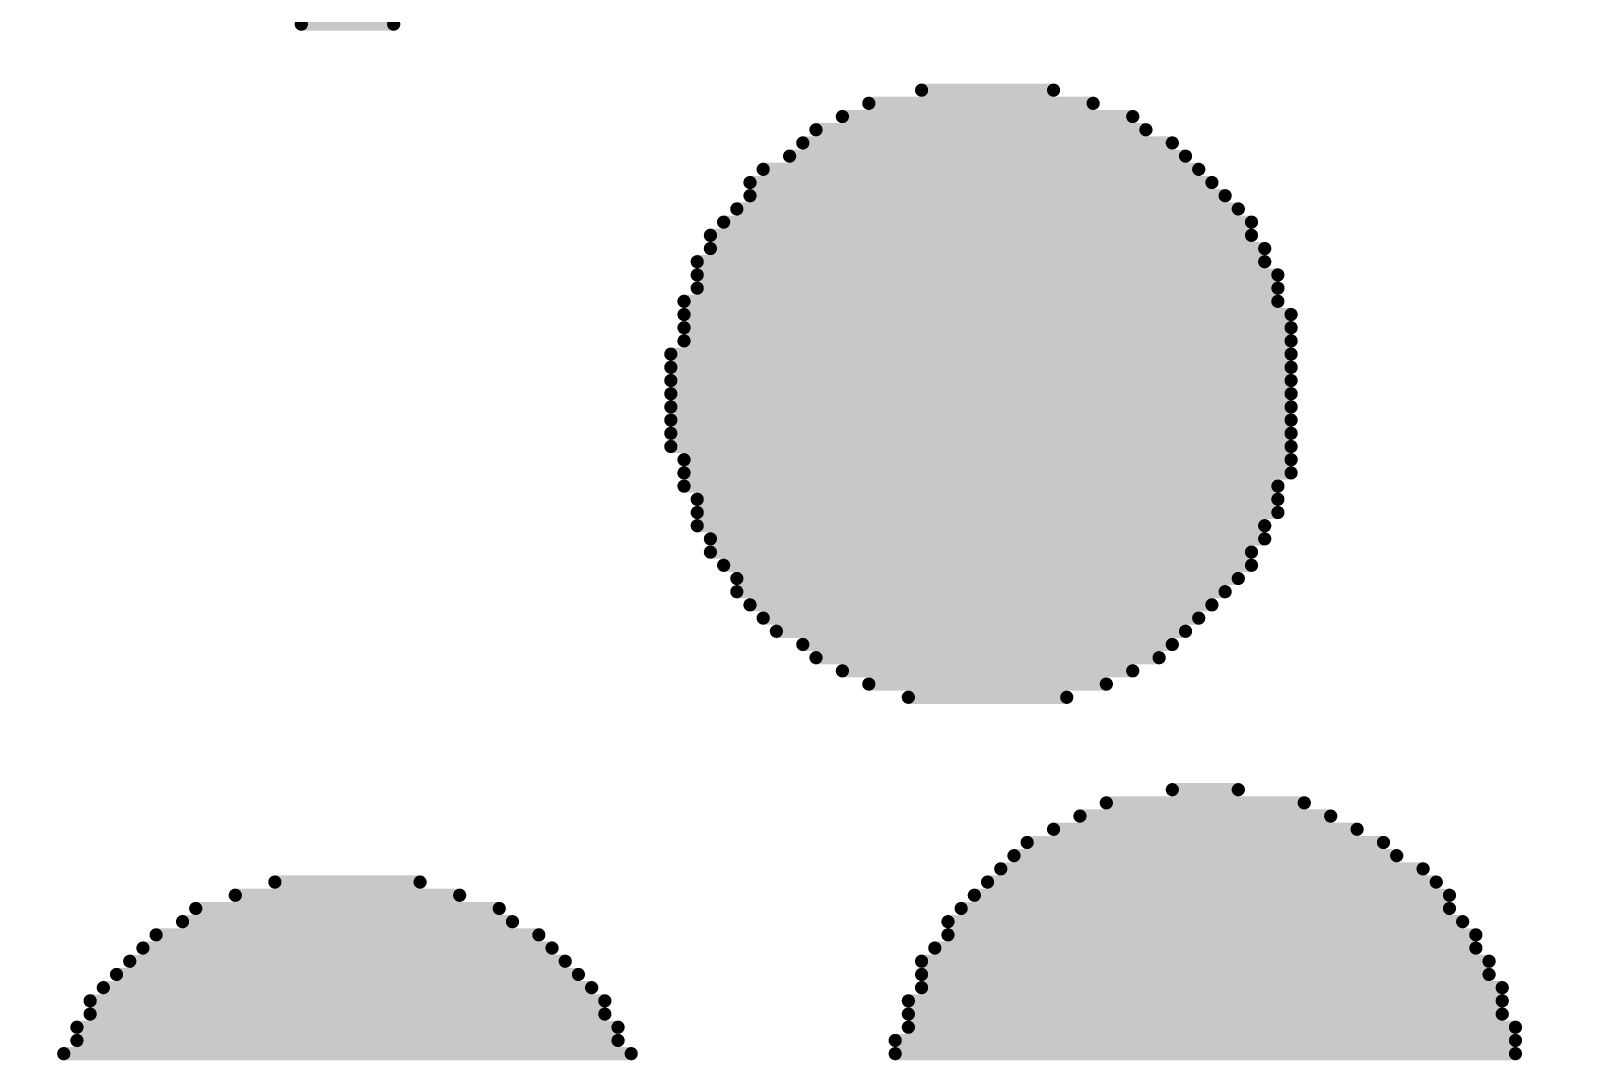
# Model space of a CAD drawing. Header units: inches. Extents: x 0 to 5455, y -5 to 5444.
# Drawn here: x 18.34 to 19.08, y 29.94 to 30.436 of the extents above; entities that cross this region are included whole.
import ezdxf

# ---------------------------------------------------------------- set-up
doc = ezdxf.new("R2010")
doc.units = ezdxf.units.IN
doc.layers.add('Bottom Overlay', color=54, linetype='Continuous')
doc.layers.add('PCBD Notes', color=76, linetype='Continuous')

# ---------------------------------------------------------------- blocks, each defined once
blk = doc.blocks.new('FIDUCIAL_IPC_7351A_31')
at = {"layer": 'PCBD Notes'}
blk.add_lwpolyline([(5, 0, 0.254, 0.254, 1), (-5, 0, 0.254, 0.254, 1)], format="xyseb", close=True, dxfattribs=at)
blk = doc.blocks.new('5394DE47_A0E8_4329_8464_7791B7C19310_33')
at = {"layer": 'Bottom Overlay'}
for points in [[(3.08765, -0.98765, 0.00635, 0.00635, 0), (2.7892, -0.98765, 0.00635, 0.00635, 0)], [(3.08765, -0.994, 0.00635, 0.00635, 0), (2.7892, -0.994, 0.00635, 0.00635, 0)], [(3.4877, -0.98765, 0.00635, 0.00635, 0), (3.21465, -0.98765, 0.00635, 0.00635, 0)], [(3.48135, -0.994, 0.00635, 0.00635, 0), (3.221, -0.994, 0.00635, 0.00635, 0)], [(3.0813, -1.00035, 0.00635, 0.00635, 0), (2.7892, -1.00035, 0.00635, 0.00635, 0)], [(3.48135, -1.00035, 0.00635, 0.00635, 0), (3.221, -1.00035, 0.00635, 0.00635, 0)], [(3.0813, -1.0067, 0.00635, 0.00635, 0), (2.79555, -1.0067, 0.00635, 0.00635, 0)], [(3.475, -1.0067, 0.00635, 0.00635, 0), (3.22735, -1.0067, 0.00635, 0.00635, 0)], [(3.0813, -1.01305, 0.00635, 0.00635, 0), (2.79555, -1.01305, 0.00635, 0.00635, 0)], [(3.475, -1.01305, 0.00635, 0.00635, 0), (3.22735, -1.01305, 0.00635, 0.00635, 0)], [(3.07495, -1.0194, 0.00635, 0.00635, 0), (2.79555, -1.0194, 0.00635, 0.00635, 0)], [(3.46865, -1.0194, 0.00635, 0.00635, 0), (3.2337, -1.0194, 0.00635, 0.00635, 0)], [(3.07495, -1.02575, 0.00635, 0.00635, 0), (2.8019, -1.02575, 0.00635, 0.00635, 0)], [(3.4623, -1.02575, 0.00635, 0.00635, 0), (3.24005, -1.02575, 0.00635, 0.00635, 0)], [(3.07495, -1.0321, 0.00635, 0.00635, 0), (2.8019, -1.0321, 0.00635, 0.00635, 0)], [(3.0686, -1.03845, 0.00635, 0.00635, 0), (2.80825, -1.03845, 0.00635, 0.00635, 0)], [(3.45595, -1.0321, 0.00635, 0.00635, 0), (3.2464, -1.0321, 0.00635, 0.00635, 0)], [(3.4496, -1.03845, 0.00635, 0.00635, 0), (3.25275, -1.03845, 0.00635, 0.00635, 0)], [(3.06225, -1.0448, 0.00635, 0.00635, 0), (2.80825, -1.0448, 0.00635, 0.00635, 0)], [(3.44325, -1.0448, 0.00635, 0.00635, 0), (3.2591, -1.0448, 0.00635, 0.00635, 0)], [(3.06225, -1.05115, 0.00635, 0.00635, 0), (2.8146, -1.05115, 0.00635, 0.00635, 0)], [(3.43055, -1.05115, 0.00635, 0.00635, 0), (3.2718, -1.05115, 0.00635, 0.00635, 0)], [(3.0559, -1.0575, 0.00635, 0.00635, 0), (2.82095, -1.0575, 0.00635, 0.00635, 0)], [(3.4242, -1.0575, 0.00635, 0.00635, 0), (3.27815, -1.0575, 0.00635, 0.00635, 0)], [(3.04955, -1.06385, 0.00635, 0.00635, 0), (2.82095, -1.06385, 0.00635, 0.00635, 0)], [(3.40515, -1.06385, 0.00635, 0.00635, 0), (3.2972, -1.06385, 0.00635, 0.00635, 0)], [(3.0432, -1.0702, 0.00635, 0.00635, 0), (2.8273, -1.0702, 0.00635, 0.00635, 0)], [(3.3861, -1.0702, 0.00635, 0.00635, 0), (3.31625, -1.0702, 0.00635, 0.00635, 0)], [(3.03685, -1.07655, 0.00635, 0.00635, 0), (2.83365, -1.07655, 0.00635, 0.00635, 0)], [(3.0305, -1.0829, 0.00635, 0.00635, 0), (2.84635, -1.0829, 0.00635, 0.00635, 0)], [(3.02415, -1.08925, 0.00635, 0.00635, 0), (2.8527, -1.08925, 0.00635, 0.00635, 0)], [(3.01145, -1.0956, 0.00635, 0.00635, 0), (2.8654, -1.0956, 0.00635, 0.00635, 0)], [(2.99875, -1.10195, 0.00635, 0.00635, 0), (2.8781, -1.10195, 0.00635, 0.00635, 0)], [(2.98605, -1.1083, 0.00635, 0.00635, 0), (2.8908, -1.1083, 0.00635, 0.00635, 0)], [(2.9543, -1.11465, 0.00635, 0.00635, 0), (2.92255, -1.11465, 0.00635, 0.00635, 0)], [(3.0813, -1.1591, 0.00635, 0.00635, 0), (3.0051, -1.1591, 0.00635, 0.00635, 0)], [(3.11305, -1.1718, 0.00635, 0.00635, 0), (2.97335, -1.1718, 0.00635, 0.00635, 0)], [(3.10035, -1.16545, 0.00635, 0.00635, 0), (2.98605, -1.16545, 0.00635, 0.00635, 0)], [(3.12575, -1.17815, 0.00635, 0.00635, 0), (2.96065, -1.17815, 0.00635, 0.00635, 0)], [(3.1321, -1.1845, 0.00635, 0.00635, 0), (2.9543, -1.1845, 0.00635, 0.00635, 0)], [(3.1448, -1.19085, 0.00635, 0.00635, 0), (2.94795, -1.19085, 0.00635, 0.00635, 0)], [(3.15115, -1.1972, 0.00635, 0.00635, 0), (2.9416, -1.1972, 0.00635, 0.00635, 0)], [(3.1575, -1.20355, 0.00635, 0.00635, 0), (2.93525, -1.20355, 0.00635, 0.00635, 0)], [(3.16385, -1.21625, 0.00635, 0.00635, 0), (2.92255, -1.21625, 0.00635, 0.00635, 0)], [(3.16385, -1.2099, 0.00635, 0.00635, 0), (2.9289, -1.2099, 0.00635, 0.00635, 0)], [(3.1702, -1.2226, 0.00635, 0.00635, 0), (2.9162, -1.2226, 0.00635, 0.00635, 0)], [(3.17655, -1.22895, 0.00635, 0.00635, 0), (2.9162, -1.22895, 0.00635, 0.00635, 0)], [(3.17655, -1.2353, 0.00635, 0.00635, 0), (2.90985, -1.2353, 0.00635, 0.00635, 0)], [(3.1829, -1.24165, 0.00635, 0.00635, 0), (2.90985, -1.24165, 0.00635, 0.00635, 0)], [(3.1829, -1.248, 0.00635, 0.00635, 0), (2.9035, -1.248, 0.00635, 0.00635, 0)], [(3.1829, -1.25435, 0.00635, 0.00635, 0), (2.9035, -1.25435, 0.00635, 0.00635, 0)], [(3.18925, -1.2607, 0.00635, 0.00635, 0), (2.9035, -1.2607, 0.00635, 0.00635, 0)], [(3.18925, -1.26705, 0.00635, 0.00635, 0), (2.89715, -1.26705, 0.00635, 0.00635, 0)], [(3.18925, -1.2734, 0.00635, 0.00635, 0), (2.89715, -1.2734, 0.00635, 0.00635, 0)], [(3.1956, -1.27975, 0.00635, 0.00635, 0), (2.89715, -1.27975, 0.00635, 0.00635, 0)], [(3.1956, -1.2861, 0.00635, 0.00635, 0), (2.89715, -1.2861, 0.00635, 0.00635, 0)], [(3.1956, -1.29245, 0.00635, 0.00635, 0), (2.89715, -1.29245, 0.00635, 0.00635, 0)], [(3.1956, -1.2988, 0.00635, 0.00635, 0), (2.89715, -1.2988, 0.00635, 0.00635, 0)], [(3.1956, -1.30515, 0.00635, 0.00635, 0), (2.89715, -1.30515, 0.00635, 0.00635, 0)], [(3.1956, -1.3115, 0.00635, 0.00635, 0), (2.89715, -1.3115, 0.00635, 0.00635, 0)], [(3.1956, -1.31785, 0.00635, 0.00635, 0), (2.89715, -1.31785, 0.00635, 0.00635, 0)], [(3.1956, -1.3242, 0.00635, 0.00635, 0), (2.89715, -1.3242, 0.00635, 0.00635, 0)], [(3.18925, -1.33055, 0.00635, 0.00635, 0), (2.89715, -1.33055, 0.00635, 0.00635, 0)], [(3.18925, -1.3369, 0.00635, 0.00635, 0), (2.89715, -1.3369, 0.00635, 0.00635, 0)], [(3.18925, -1.34325, 0.00635, 0.00635, 0), (2.89715, -1.34325, 0.00635, 0.00635, 0)], [(3.18925, -1.3496, 0.00635, 0.00635, 0), (2.9035, -1.3496, 0.00635, 0.00635, 0)], [(3.1829, -1.35595, 0.00635, 0.00635, 0), (2.9035, -1.35595, 0.00635, 0.00635, 0)], [(3.1829, -1.3623, 0.00635, 0.00635, 0), (2.9035, -1.3623, 0.00635, 0.00635, 0)], [(3.1829, -1.36865, 0.00635, 0.00635, 0), (2.90985, -1.36865, 0.00635, 0.00635, 0)], [(3.17655, -1.375, 0.00635, 0.00635, 0), (2.90985, -1.375, 0.00635, 0.00635, 0)], [(3.17655, -1.38135, 0.00635, 0.00635, 0), (2.9162, -1.38135, 0.00635, 0.00635, 0)], [(3.1702, -1.3877, 0.00635, 0.00635, 0), (2.9162, -1.3877, 0.00635, 0.00635, 0)], [(3.16385, -1.39405, 0.00635, 0.00635, 0), (2.92255, -1.39405, 0.00635, 0.00635, 0)], [(3.1575, -1.4004, 0.00635, 0.00635, 0), (2.9289, -1.4004, 0.00635, 0.00635, 0)], [(3.1575, -1.40675, 0.00635, 0.00635, 0), (2.93525, -1.40675, 0.00635, 0.00635, 0)], [(3.15115, -1.4131, 0.00635, 0.00635, 0), (2.9416, -1.4131, 0.00635, 0.00635, 0)], [(3.13845, -1.41945, 0.00635, 0.00635, 0), (2.94795, -1.41945, 0.00635, 0.00635, 0)], [(3.1321, -1.4258, 0.00635, 0.00635, 0), (2.9543, -1.4258, 0.00635, 0.00635, 0)], [(3.12575, -1.43215, 0.00635, 0.00635, 0), (2.967, -1.43215, 0.00635, 0.00635, 0)], [(3.11305, -1.4385, 0.00635, 0.00635, 0), (2.97335, -1.4385, 0.00635, 0.00635, 0)], [(3.10035, -1.44485, 0.00635, 0.00635, 0), (2.9924, -1.44485, 0.00635, 0.00635, 0)], [(3.07495, -1.4512, 0.00635, 0.00635, 0), (3.01145, -1.4512, 0.00635, 0.00635, 0)], [(3.3734, -1.48295, 0.00635, 0.00635, 0), (3.32895, -1.48295, 0.00635, 0.00635, 0)]]:
    blk.add_lwpolyline(points, format="xyseb", dxfattribs=at)
for points in [[(2.78761, -0.98765, 0.00317, 0.00317, 1), (2.79079, -0.98765, 0.00317, 0.00317, 1)], [(2.78761, -0.994, 0.00317, 0.00317, 1), (2.79079, -0.994, 0.00317, 0.00317, 1)], [(3.08606, -0.98765, 0.00317, 0.00317, 1), (3.08924, -0.98765, 0.00317, 0.00317, 1)], [(3.08606, -0.994, 0.00317, 0.00317, 1), (3.08924, -0.994, 0.00317, 0.00317, 1)], [(3.21306, -0.98765, 0.00317, 0.00317, 1), (3.21624, -0.98765, 0.00317, 0.00317, 1)], [(3.21941, -0.994, 0.00317, 0.00317, 1), (3.22259, -0.994, 0.00317, 0.00317, 1)], [(3.47976, -0.994, 0.00317, 0.00317, 1), (3.48294, -0.994, 0.00317, 0.00317, 1)], [(3.48611, -0.98765, 0.00317, 0.00317, 1), (3.48929, -0.98765, 0.00317, 0.00317, 1)], [(2.78761, -1.00035, 0.00317, 0.00317, 1), (2.79079, -1.00035, 0.00317, 0.00317, 1)], [(3.07971, -1.00035, 0.00317, 0.00317, 1), (3.08289, -1.00035, 0.00317, 0.00317, 1)], [(3.21941, -1.00035, 0.00317, 0.00317, 1), (3.22259, -1.00035, 0.00317, 0.00317, 1)], [(3.47976, -1.00035, 0.00317, 0.00317, 1), (3.48294, -1.00035, 0.00317, 0.00317, 1)], [(2.79396, -1.0067, 0.00317, 0.00317, 1), (2.79714, -1.0067, 0.00317, 0.00317, 1)], [(3.07971, -1.0067, 0.00317, 0.00317, 1), (3.08289, -1.0067, 0.00317, 0.00317, 1)], [(3.22576, -1.0067, 0.00317, 0.00317, 1), (3.22894, -1.0067, 0.00317, 0.00317, 1)], [(3.47341, -1.0067, 0.00317, 0.00317, 1), (3.47659, -1.0067, 0.00317, 0.00317, 1)], [(2.79396, -1.01305, 0.00317, 0.00317, 1), (2.79714, -1.01305, 0.00317, 0.00317, 1)], [(3.07971, -1.01305, 0.00317, 0.00317, 1), (3.08289, -1.01305, 0.00317, 0.00317, 1)], [(3.22576, -1.01305, 0.00317, 0.00317, 1), (3.22894, -1.01305, 0.00317, 0.00317, 1)], [(3.47341, -1.01305, 0.00317, 0.00317, 1), (3.47659, -1.01305, 0.00317, 0.00317, 1)], [(2.79396, -1.0194, 0.00317, 0.00317, 1), (2.79714, -1.0194, 0.00317, 0.00317, 1)], [(3.07336, -1.0194, 0.00317, 0.00317, 1), (3.07654, -1.0194, 0.00317, 0.00317, 1)], [(3.23211, -1.0194, 0.00317, 0.00317, 1), (3.23529, -1.0194, 0.00317, 0.00317, 1)], [(3.46706, -1.0194, 0.00317, 0.00317, 1), (3.47024, -1.0194, 0.00317, 0.00317, 1)], [(2.80031, -1.02575, 0.00317, 0.00317, 1), (2.80349, -1.02575, 0.00317, 0.00317, 1)], [(3.07336, -1.02575, 0.00317, 0.00317, 1), (3.07654, -1.02575, 0.00317, 0.00317, 1)], [(3.23846, -1.02575, 0.00317, 0.00317, 1), (3.24164, -1.02575, 0.00317, 0.00317, 1)], [(3.46071, -1.02575, 0.00317, 0.00317, 1), (3.46389, -1.02575, 0.00317, 0.00317, 1)], [(2.80031, -1.0321, 0.00317, 0.00317, 1), (2.80349, -1.0321, 0.00317, 0.00317, 1)], [(2.80666, -1.03845, 0.00317, 0.00317, 1), (2.80984, -1.03845, 0.00317, 0.00317, 1)], [(3.06701, -1.03845, 0.00317, 0.00317, 1), (3.07019, -1.03845, 0.00317, 0.00317, 1)], [(3.07336, -1.0321, 0.00317, 0.00317, 1), (3.07654, -1.0321, 0.00317, 0.00317, 1)], [(3.24481, -1.0321, 0.00317, 0.00317, 1), (3.24799, -1.0321, 0.00317, 0.00317, 1)], [(3.25116, -1.03845, 0.00317, 0.00317, 1), (3.25434, -1.03845, 0.00317, 0.00317, 1)], [(3.44801, -1.03845, 0.00317, 0.00317, 1), (3.45119, -1.03845, 0.00317, 0.00317, 1)], [(3.45436, -1.0321, 0.00317, 0.00317, 1), (3.45754, -1.0321, 0.00317, 0.00317, 1)], [(2.80666, -1.0448, 0.00317, 0.00317, 1), (2.80984, -1.0448, 0.00317, 0.00317, 1)], [(3.06066, -1.0448, 0.00317, 0.00317, 1), (3.06384, -1.0448, 0.00317, 0.00317, 1)], [(3.25751, -1.0448, 0.00317, 0.00317, 1), (3.26069, -1.0448, 0.00317, 0.00317, 1)], [(3.44166, -1.0448, 0.00317, 0.00317, 1), (3.44484, -1.0448, 0.00317, 0.00317, 1)], [(2.81301, -1.05115, 0.00317, 0.00317, 1), (2.81619, -1.05115, 0.00317, 0.00317, 1)], [(3.06066, -1.05115, 0.00317, 0.00317, 1), (3.06384, -1.05115, 0.00317, 0.00317, 1)], [(3.27021, -1.05115, 0.00317, 0.00317, 1), (3.27339, -1.05115, 0.00317, 0.00317, 1)], [(3.42896, -1.05115, 0.00317, 0.00317, 1), (3.43214, -1.05115, 0.00317, 0.00317, 1)], [(2.81936, -1.0575, 0.00317, 0.00317, 1), (2.82254, -1.0575, 0.00317, 0.00317, 1)], [(3.05431, -1.0575, 0.00317, 0.00317, 1), (3.05749, -1.0575, 0.00317, 0.00317, 1)], [(3.27656, -1.0575, 0.00317, 0.00317, 1), (3.27974, -1.0575, 0.00317, 0.00317, 1)], [(3.42261, -1.0575, 0.00317, 0.00317, 1), (3.42579, -1.0575, 0.00317, 0.00317, 1)], [(2.81936, -1.06385, 0.00317, 0.00317, 1), (2.82254, -1.06385, 0.00317, 0.00317, 1)], [(3.04796, -1.06385, 0.00317, 0.00317, 1), (3.05114, -1.06385, 0.00317, 0.00317, 1)], [(3.29561, -1.06385, 0.00317, 0.00317, 1), (3.29879, -1.06385, 0.00317, 0.00317, 1)], [(3.40356, -1.06385, 0.00317, 0.00317, 1), (3.40674, -1.06385, 0.00317, 0.00317, 1)], [(2.82571, -1.0702, 0.00317, 0.00317, 1), (2.82889, -1.0702, 0.00317, 0.00317, 1)], [(3.04161, -1.0702, 0.00317, 0.00317, 1), (3.04479, -1.0702, 0.00317, 0.00317, 1)], [(3.31466, -1.0702, 0.00317, 0.00317, 1), (3.31784, -1.0702, 0.00317, 0.00317, 1)], [(3.38451, -1.0702, 0.00317, 0.00317, 1), (3.38769, -1.0702, 0.00317, 0.00317, 1)], [(2.83206, -1.07655, 0.00317, 0.00317, 1), (2.83524, -1.07655, 0.00317, 0.00317, 1)], [(2.84476, -1.0829, 0.00317, 0.00317, 1), (2.84794, -1.0829, 0.00317, 0.00317, 1)], [(3.02891, -1.0829, 0.00317, 0.00317, 1), (3.03209, -1.0829, 0.00317, 0.00317, 1)], [(3.03526, -1.07655, 0.00317, 0.00317, 1), (3.03844, -1.07655, 0.00317, 0.00317, 1)], [(2.85111, -1.08925, 0.00317, 0.00317, 1), (2.85429, -1.08925, 0.00317, 0.00317, 1)], [(3.02256, -1.08925, 0.00317, 0.00317, 1), (3.02574, -1.08925, 0.00317, 0.00317, 1)], [(2.86381, -1.0956, 0.00317, 0.00317, 1), (2.86699, -1.0956, 0.00317, 0.00317, 1)], [(3.00986, -1.0956, 0.00317, 0.00317, 1), (3.01304, -1.0956, 0.00317, 0.00317, 1)], [(2.87651, -1.10195, 0.00317, 0.00317, 1), (2.87969, -1.10195, 0.00317, 0.00317, 1)], [(2.99716, -1.10195, 0.00317, 0.00317, 1), (3.00034, -1.10195, 0.00317, 0.00317, 1)], [(2.88921, -1.1083, 0.00317, 0.00317, 1), (2.89239, -1.1083, 0.00317, 0.00317, 1)], [(2.98446, -1.1083, 0.00317, 0.00317, 1), (2.98764, -1.1083, 0.00317, 0.00317, 1)], [(2.92096, -1.11465, 0.00317, 0.00317, 1), (2.92414, -1.11465, 0.00317, 0.00317, 1)], [(2.95271, -1.11465, 0.00317, 0.00317, 1), (2.95589, -1.11465, 0.00317, 0.00317, 1)], [(3.00351, -1.1591, 0.00317, 0.00317, 1), (3.00669, -1.1591, 0.00317, 0.00317, 1)], [(3.07971, -1.1591, 0.00317, 0.00317, 1), (3.08289, -1.1591, 0.00317, 0.00317, 1)], [(2.97176, -1.1718, 0.00317, 0.00317, 1), (2.97494, -1.1718, 0.00317, 0.00317, 1)], [(2.98446, -1.16545, 0.00317, 0.00317, 1), (2.98764, -1.16545, 0.00317, 0.00317, 1)], [(3.09876, -1.16545, 0.00317, 0.00317, 1), (3.10194, -1.16545, 0.00317, 0.00317, 1)], [(3.11146, -1.1718, 0.00317, 0.00317, 1), (3.11464, -1.1718, 0.00317, 0.00317, 1)], [(2.95906, -1.17815, 0.00317, 0.00317, 1), (2.96224, -1.17815, 0.00317, 0.00317, 1)], [(3.12416, -1.17815, 0.00317, 0.00317, 1), (3.12734, -1.17815, 0.00317, 0.00317, 1)], [(2.95271, -1.1845, 0.00317, 0.00317, 1), (2.95589, -1.1845, 0.00317, 0.00317, 1)], [(3.13051, -1.1845, 0.00317, 0.00317, 1), (3.13369, -1.1845, 0.00317, 0.00317, 1)], [(2.94636, -1.19085, 0.00317, 0.00317, 1), (2.94954, -1.19085, 0.00317, 0.00317, 1)], [(3.14321, -1.19085, 0.00317, 0.00317, 1), (3.14639, -1.19085, 0.00317, 0.00317, 1)], [(2.94001, -1.1972, 0.00317, 0.00317, 1), (2.94319, -1.1972, 0.00317, 0.00317, 1)], [(3.14956, -1.1972, 0.00317, 0.00317, 1), (3.15274, -1.1972, 0.00317, 0.00317, 1)], [(2.93366, -1.20355, 0.00317, 0.00317, 1), (2.93684, -1.20355, 0.00317, 0.00317, 1)], [(3.15591, -1.20355, 0.00317, 0.00317, 1), (3.15909, -1.20355, 0.00317, 0.00317, 1)], [(2.92096, -1.21625, 0.00317, 0.00317, 1), (2.92414, -1.21625, 0.00317, 0.00317, 1)], [(2.92731, -1.2099, 0.00317, 0.00317, 1), (2.93049, -1.2099, 0.00317, 0.00317, 1)], [(3.16226, -1.2099, 0.00317, 0.00317, 1), (3.16544, -1.2099, 0.00317, 0.00317, 1)], [(3.16226, -1.21625, 0.00317, 0.00317, 1), (3.16544, -1.21625, 0.00317, 0.00317, 1)], [(2.91461, -1.2226, 0.00317, 0.00317, 1), (2.91779, -1.2226, 0.00317, 0.00317, 1)], [(3.16861, -1.2226, 0.00317, 0.00317, 1), (3.17179, -1.2226, 0.00317, 0.00317, 1)], [(2.91461, -1.22895, 0.00317, 0.00317, 1), (2.91779, -1.22895, 0.00317, 0.00317, 1)], [(3.17496, -1.22895, 0.00317, 0.00317, 1), (3.17814, -1.22895, 0.00317, 0.00317, 1)], [(2.90826, -1.2353, 0.00317, 0.00317, 1), (2.91144, -1.2353, 0.00317, 0.00317, 1)], [(3.17496, -1.2353, 0.00317, 0.00317, 1), (3.17814, -1.2353, 0.00317, 0.00317, 1)], [(2.90826, -1.24165, 0.00317, 0.00317, 1), (2.91144, -1.24165, 0.00317, 0.00317, 1)], [(3.18131, -1.24165, 0.00317, 0.00317, 1), (3.18449, -1.24165, 0.00317, 0.00317, 1)], [(2.90191, -1.248, 0.00317, 0.00317, 1), (2.90509, -1.248, 0.00317, 0.00317, 1)], [(3.18131, -1.248, 0.00317, 0.00317, 1), (3.18449, -1.248, 0.00317, 0.00317, 1)], [(2.90191, -1.25435, 0.00317, 0.00317, 1), (2.90509, -1.25435, 0.00317, 0.00317, 1)], [(2.90191, -1.2607, 0.00317, 0.00317, 1), (2.90509, -1.2607, 0.00317, 0.00317, 1)], [(3.18131, -1.25435, 0.00317, 0.00317, 1), (3.18449, -1.25435, 0.00317, 0.00317, 1)], [(3.18766, -1.2607, 0.00317, 0.00317, 1), (3.19084, -1.2607, 0.00317, 0.00317, 1)], [(2.89556, -1.26705, 0.00317, 0.00317, 1), (2.89874, -1.26705, 0.00317, 0.00317, 1)], [(3.18766, -1.26705, 0.00317, 0.00317, 1), (3.19084, -1.26705, 0.00317, 0.00317, 1)], [(2.89556, -1.2734, 0.00317, 0.00317, 1), (2.89874, -1.2734, 0.00317, 0.00317, 1)], [(3.18766, -1.2734, 0.00317, 0.00317, 1), (3.19084, -1.2734, 0.00317, 0.00317, 1)], [(2.89556, -1.27975, 0.00317, 0.00317, 1), (2.89874, -1.27975, 0.00317, 0.00317, 1)], [(3.19401, -1.27975, 0.00317, 0.00317, 1), (3.19719, -1.27975, 0.00317, 0.00317, 1)], [(2.89556, -1.2861, 0.00317, 0.00317, 1), (2.89874, -1.2861, 0.00317, 0.00317, 1)], [(3.19401, -1.2861, 0.00317, 0.00317, 1), (3.19719, -1.2861, 0.00317, 0.00317, 1)], [(2.89556, -1.29245, 0.00317, 0.00317, 1), (2.89874, -1.29245, 0.00317, 0.00317, 1)], [(3.19401, -1.29245, 0.00317, 0.00317, 1), (3.19719, -1.29245, 0.00317, 0.00317, 1)], [(2.89556, -1.2988, 0.00317, 0.00317, 1), (2.89874, -1.2988, 0.00317, 0.00317, 1)], [(2.89556, -1.30515, 0.00317, 0.00317, 1), (2.89874, -1.30515, 0.00317, 0.00317, 1)], [(3.19401, -1.2988, 0.00317, 0.00317, 1), (3.19719, -1.2988, 0.00317, 0.00317, 1)], [(3.19401, -1.30515, 0.00317, 0.00317, 1), (3.19719, -1.30515, 0.00317, 0.00317, 1)], [(2.89556, -1.3115, 0.00317, 0.00317, 1), (2.89874, -1.3115, 0.00317, 0.00317, 1)], [(3.19401, -1.3115, 0.00317, 0.00317, 1), (3.19719, -1.3115, 0.00317, 0.00317, 1)], [(2.89556, -1.31785, 0.00317, 0.00317, 1), (2.89874, -1.31785, 0.00317, 0.00317, 1)], [(3.19401, -1.31785, 0.00317, 0.00317, 1), (3.19719, -1.31785, 0.00317, 0.00317, 1)], [(2.89556, -1.3242, 0.00317, 0.00317, 1), (2.89874, -1.3242, 0.00317, 0.00317, 1)], [(3.19401, -1.3242, 0.00317, 0.00317, 1), (3.19719, -1.3242, 0.00317, 0.00317, 1)], [(2.89556, -1.33055, 0.00317, 0.00317, 1), (2.89874, -1.33055, 0.00317, 0.00317, 1)], [(3.18766, -1.33055, 0.00317, 0.00317, 1), (3.19084, -1.33055, 0.00317, 0.00317, 1)], [(2.89556, -1.3369, 0.00317, 0.00317, 1), (2.89874, -1.3369, 0.00317, 0.00317, 1)], [(3.18766, -1.3369, 0.00317, 0.00317, 1), (3.19084, -1.3369, 0.00317, 0.00317, 1)], [(2.89556, -1.34325, 0.00317, 0.00317, 1), (2.89874, -1.34325, 0.00317, 0.00317, 1)], [(3.18766, -1.34325, 0.00317, 0.00317, 1), (3.19084, -1.34325, 0.00317, 0.00317, 1)], [(2.90191, -1.3496, 0.00317, 0.00317, 1), (2.90509, -1.3496, 0.00317, 0.00317, 1)], [(2.90191, -1.35595, 0.00317, 0.00317, 1), (2.90509, -1.35595, 0.00317, 0.00317, 1)], [(3.18131, -1.35595, 0.00317, 0.00317, 1), (3.18449, -1.35595, 0.00317, 0.00317, 1)], [(3.18766, -1.3496, 0.00317, 0.00317, 1), (3.19084, -1.3496, 0.00317, 0.00317, 1)], [(2.90191, -1.3623, 0.00317, 0.00317, 1), (2.90509, -1.3623, 0.00317, 0.00317, 1)], [(3.18131, -1.3623, 0.00317, 0.00317, 1), (3.18449, -1.3623, 0.00317, 0.00317, 1)], [(2.90826, -1.36865, 0.00317, 0.00317, 1), (2.91144, -1.36865, 0.00317, 0.00317, 1)], [(3.18131, -1.36865, 0.00317, 0.00317, 1), (3.18449, -1.36865, 0.00317, 0.00317, 1)], [(2.90826, -1.375, 0.00317, 0.00317, 1), (2.91144, -1.375, 0.00317, 0.00317, 1)], [(3.17496, -1.375, 0.00317, 0.00317, 1), (3.17814, -1.375, 0.00317, 0.00317, 1)], [(2.91461, -1.38135, 0.00317, 0.00317, 1), (2.91779, -1.38135, 0.00317, 0.00317, 1)], [(3.17496, -1.38135, 0.00317, 0.00317, 1), (3.17814, -1.38135, 0.00317, 0.00317, 1)], [(2.91461, -1.3877, 0.00317, 0.00317, 1), (2.91779, -1.3877, 0.00317, 0.00317, 1)], [(3.16861, -1.3877, 0.00317, 0.00317, 1), (3.17179, -1.3877, 0.00317, 0.00317, 1)], [(2.92096, -1.39405, 0.00317, 0.00317, 1), (2.92414, -1.39405, 0.00317, 0.00317, 1)], [(2.92731, -1.4004, 0.00317, 0.00317, 1), (2.93049, -1.4004, 0.00317, 0.00317, 1)], [(3.15591, -1.4004, 0.00317, 0.00317, 1), (3.15909, -1.4004, 0.00317, 0.00317, 1)], [(3.16226, -1.39405, 0.00317, 0.00317, 1), (3.16544, -1.39405, 0.00317, 0.00317, 1)], [(2.93366, -1.40675, 0.00317, 0.00317, 1), (2.93684, -1.40675, 0.00317, 0.00317, 1)], [(3.15591, -1.40675, 0.00317, 0.00317, 1), (3.15909, -1.40675, 0.00317, 0.00317, 1)], [(2.94001, -1.4131, 0.00317, 0.00317, 1), (2.94319, -1.4131, 0.00317, 0.00317, 1)], [(3.14956, -1.4131, 0.00317, 0.00317, 1), (3.15274, -1.4131, 0.00317, 0.00317, 1)], [(2.94636, -1.41945, 0.00317, 0.00317, 1), (2.94954, -1.41945, 0.00317, 0.00317, 1)], [(3.13686, -1.41945, 0.00317, 0.00317, 1), (3.14004, -1.41945, 0.00317, 0.00317, 1)], [(2.95271, -1.4258, 0.00317, 0.00317, 1), (2.95589, -1.4258, 0.00317, 0.00317, 1)], [(3.13051, -1.4258, 0.00317, 0.00317, 1), (3.13369, -1.4258, 0.00317, 0.00317, 1)], [(2.96541, -1.43215, 0.00317, 0.00317, 1), (2.96859, -1.43215, 0.00317, 0.00317, 1)], [(3.12416, -1.43215, 0.00317, 0.00317, 1), (3.12734, -1.43215, 0.00317, 0.00317, 1)], [(2.97176, -1.4385, 0.00317, 0.00317, 1), (2.97494, -1.4385, 0.00317, 0.00317, 1)], [(2.99081, -1.44485, 0.00317, 0.00317, 1), (2.99399, -1.44485, 0.00317, 0.00317, 1)], [(3.09876, -1.44485, 0.00317, 0.00317, 1), (3.10194, -1.44485, 0.00317, 0.00317, 1)], [(3.11146, -1.4385, 0.00317, 0.00317, 1), (3.11464, -1.4385, 0.00317, 0.00317, 1)], [(3.00986, -1.4512, 0.00317, 0.00317, 1), (3.01304, -1.4512, 0.00317, 0.00317, 1)], [(3.07336, -1.4512, 0.00317, 0.00317, 1), (3.07654, -1.4512, 0.00317, 0.00317, 1)], [(3.32736, -1.48295, 0.00317, 0.00317, 1), (3.33054, -1.48295, 0.00317, 0.00317, 1)], [(3.37181, -1.48295, 0.00317, 0.00317, 1), (3.37499, -1.48295, 0.00317, 0.00317, 1)]]:
    blk.add_lwpolyline(points, format="xyseb", close=True, dxfattribs=at)

msp = doc.modelspace()

# ---------------------------------------------------------------- block references
msp.add_blockref('FIDUCIAL_IPC_7351A_31', (21, 34))
at = {"rotation": 180}
msp.add_blockref('5394DE47_A0E8_4329_8464_7791B7C19310_33', (21.844, 28.956), dxfattribs=at)

doc.saveas('drawing.dxf')
